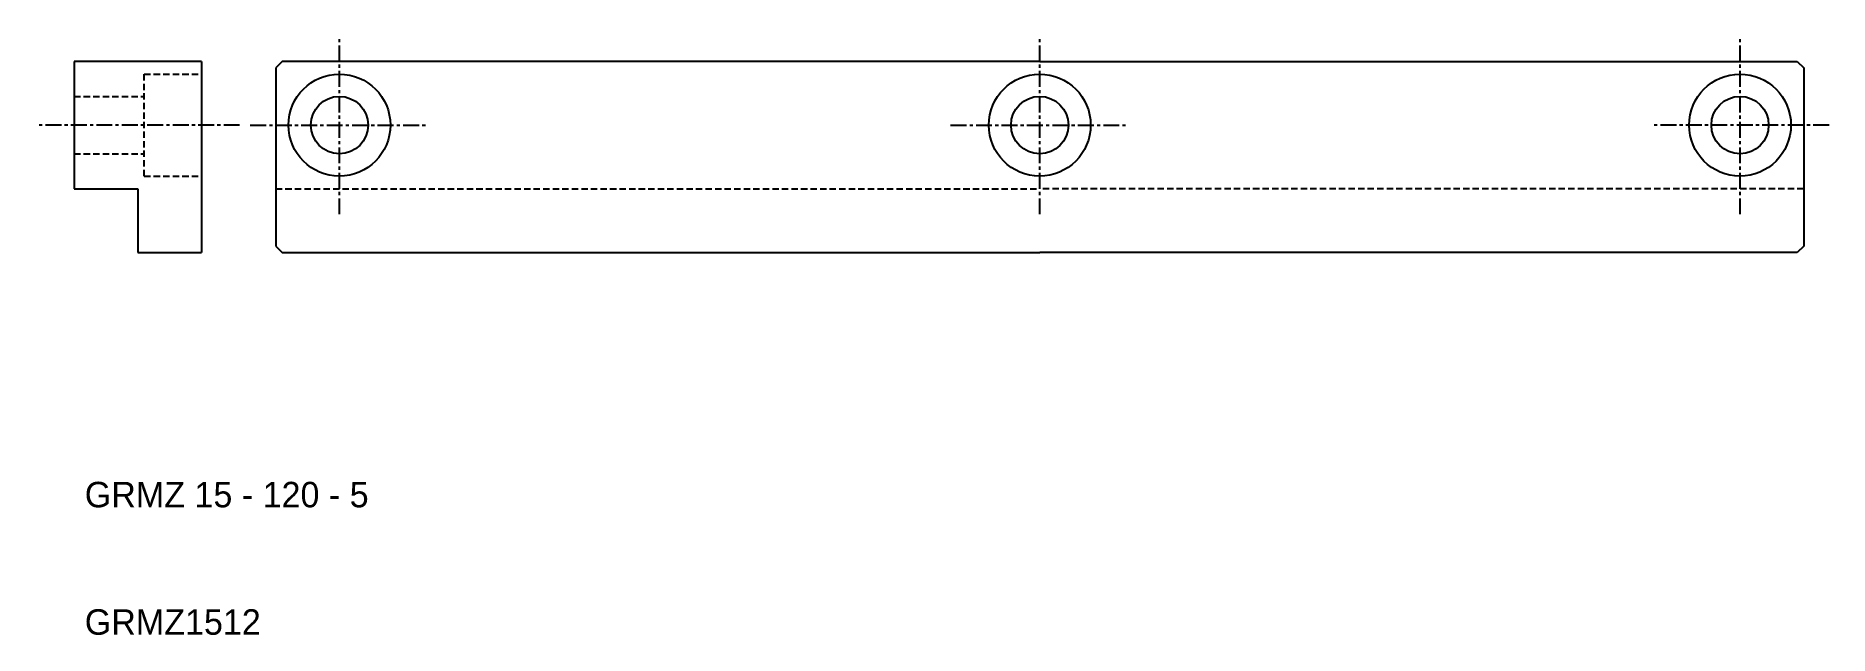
# Model space of a CAD drawing. Extents: x 6 to 147, y 10 to 57.
import ezdxf

# ---------------------------------------------------------------- set-up
doc = ezdxf.new("R2010")
doc.units = 0
doc.linetypes.add('CENTER', pattern=[2, 1.25, -0.25, 0.25, -0.25])
doc.linetypes.add('DASHED', pattern=[0.75, 0.5, -0.25])
doc.layers.get('0').update_dxf_attribs({"linetype": 'CONTINUOUS'})
doc.layers.add('CENTER', color=1, linetype='CENTER')

msp = doc.modelspace()

# ---------------------------------------------------------------- linework, layer by layer
at = {"color": 7, "linetype": 'CONTINUOUS'}
for p, q in [((19.16, 55), (9.16, 55)), ((9.16, 55), (9.16, 45)), ((19.16, 55), (19.16, 40)), ((25.5, 55), (25, 54.5)), ((85, 55), (25.5, 55)), ((85, 55), (144.5, 55)), ((144.5, 55), (145, 54.5)), ((25, 54.5), (25, 40.5)), ((145, 54.5), (145, 40.5)), ((9.16, 45), (14.16, 45)), ((14.16, 45), (14.16, 40)), ((14.16, 40), (19.16, 40)), ((25, 40.5), (25.5, 40)), ((25.5, 40), (85, 40)), ((144.5, 40), (85, 40)), ((145, 40.5), (144.5, 40))]:
    msp.add_line(p, q, dxfattribs=at)
at = {"color": 3, "linetype": 'DASHED'}
for p, q in [((14.66, 46), (14.66, 54)), ((14.66, 54), (19.16, 54)), ((9.16, 52.25), (14.66, 52.25)), ((9.16, 47.75), (14.66, 47.75)), ((14.66, 46), (19.16, 46)), ((25, 45), (85, 45)), ((145, 45), (85, 45))]:
    msp.add_line(p, q, dxfattribs=at)
at = {"color": 7, "linetype": 'CONTINUOUS'}
for centre, radius in [((30, 50), 4), ((30, 50), 4), ((85, 50), 4), ((140, 50), 4), ((140, 50), 4), ((30, 50), 2.25), ((30, 50), 2.25), ((85, 50), 2.25), ((85, 50), 2.25), ((140, 50), 2.25), ((140, 50), 2.25)]:
    msp.add_circle(centre, radius, dxfattribs=at)
at = {"layer": 'CENTER', "color": 1, "linetype": 'CENTER'}
for p, q in [((30, 43), (30, 57)), ((30, 43), (30, 57)), ((85, 43), (85, 57)), ((85, 43), (85, 57)), ((140, 43), (140, 57)), ((140, 43), (140, 57)), ((22.16, 50), (6.16, 50)), ((23, 50), (37, 50)), ((23, 50), (37, 50)), ((78, 50), (92, 50)), ((147, 50), (133, 50)), ((147, 50), (133, 50))]:
    msp.add_line(p, q, dxfattribs=at)

# ---------------------------------------------------------------- texts
at = {"color": 7, "linetype": 'CONTINUOUS'}
for s, p in [('GRMZ 15 - 120 - 5', (10, 20)), ('GRMZ1512', (10, 10))]:
    msp.add_text(s, height=2, dxfattribs=at).set_placement(p)

doc.saveas('drawing.dxf')
